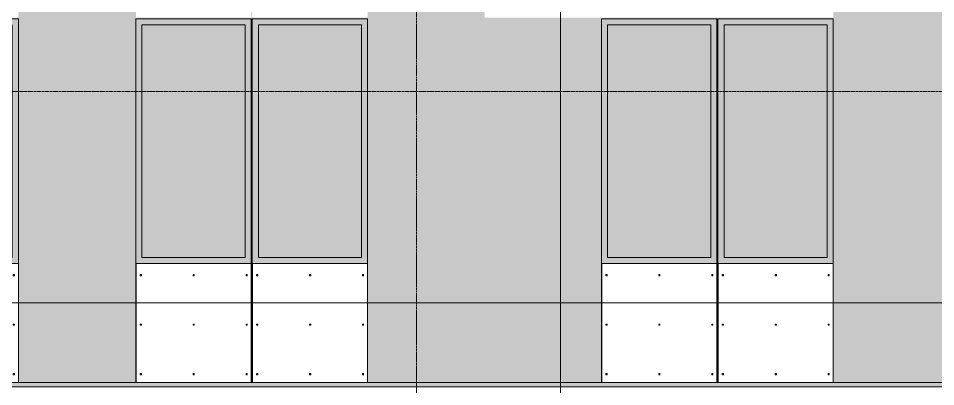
# Model space of a CAD drawing. Header units: inches. Extents: x 1814 to 6957, y -360 to 681.
# Drawn here: x 2368.9 to 2671.5, y 108.4 to 229.9 of the extents above; entities that cross this region are included whole.
import ezdxf

# ---------------------------------------------------------------- set-up
doc = ezdxf.new("R2010")
doc.units = ezdxf.units.IN
doc.header["$MEASUREMENT"] = 0
doc.linetypes.add('Aligning Line 1_8_', pattern=[0.25, 0.125, -0.125])
doc.linetypes.add('Grid Line 1_2_', pattern=[0.875, 0.5, -0.125, 0.125, -0.125])
for name, color, linetype, lineweight in [('0-1', 7, 'Continuous', 5), ('A-CLNG', 13, 'Continuous', 13), ('A-CLNG-3', 13, 'Continuous', 5), ('A-FLOR-LEVL-1', 51, 'Grid Line 1_2_', 9), ('A-GLAZ', 151, 'Continuous', 13), ('A-GLAZ-1', 251, 'Continuous', 9), ('A-WALL', 113, 'Continuous', 13), ('A-WALL-PATT-2', 251, 'Continuous', 9), ('G-ANNO-SYMB', 111, 'Aligning Line 1_8_', 9), ('G-ANNO-SYMB-3', 111, 'Continuous', 9), ('S-GRID-1', 1, 'Grid Line 1_2_', 9)]:
    doc.layers.add(name, color=color, linetype=linetype, lineweight=lineweight)

# ---------------------------------------------------------------- blocks, each defined once
blk = doc.blocks.new('CTR - 2nd Phase_rvt-1-SECTION _ CENTER LOOKING WEST')
at = {"layer": 'A-FLOR-LEVL-1'}
blk.add_line((1814.21, 136), (4168.71, 136), dxfattribs=at)
blk = doc.blocks.new('CTR - 1st Phase - Common Walls_rvt-1-SECTION _ CENTER LOOKING WEST')
at = {"layer": 'A-FLOR-LEVL-1'}
blk.add_line((1814.21, 136), (4168.71, 136), dxfattribs=at)
blk = doc.blocks.new('CTR - 1st Phase -Stairs _ Elevators_rvt-1-SECTION _ CENTER LOOKING WEST')
at = {"layer": 'A-FLOR-LEVL-1'}
blk.add_line((1814.21, 136), (4168.71, 136), dxfattribs=at)
blk = doc.blocks.new('_THE_ WINDOW _ DOOR - Window - 2nd Floor-V12-SECTION _ CENTER LOOKING WEST')
at = {"layer": 'A-GLAZ'}
h = blk.add_hatch(color=256, dxfattribs=at)
h.paths.add_polyline_path([(3139.31, 149), (3175.34, 149), (3175.34, 229.75), (3137.31, 229.75), (3137.31, 149)], flags=0)
h.paths.add_polyline_path([(3173.34, 151), (3139.31, 151), (3139.31, 227.75), (3173.34, 227.75), (3173.34, 160.21)], flags=0)
blk.add_hatch(color=256, dxfattribs=at).paths.add_polyline_path([(3160.27, 151), (3173.34, 151), (3173.34, 227.75), (3139.31, 227.75), (3139.31, 151)], flags=0)
at = {"layer": 'A-GLAZ-1'}
h = blk.add_hatch(dxfattribs=at)
h.set_pattern_fill('FP_20', color=256, style=0, pattern_type=2)
h.set_pattern_definition([(0, (3177.08, 167.18), (-38.4, 120.38), [0.392, -38.007]), (0, (3177.08, 167.57), (-38.4, 120.38), [0.392, -38.007]), (0, (3177.08, 183.54), (-38.4, 120.38), [0.392, -38.007]), (0, (3177.08, 183.93), (-38.4, 120.38), [0.392, -38.007]), (0, (3177.08, 199.89), (-38.4, 120.38), [0.392, -38.007]), (0, (3177.08, 200.29), (-38.4, 120.38), [0.392, -38.007]), (0, (3177.08, 216.25), (-38.4, 120.38), [0.392, -38.007]), (0, (3177.08, 216.64), (-38.4, 120.38), [0.392, -38.007]), (0, (3177.08, 232.61), (-38.4, 120.38), [0.392, -38.007]), (0, (3177.08, 233), (-38.4, 120.38), [0.392, -38.007]), (0, (3177.08, 248.96), (-38.4, 120.38), [0.392, -38.007]), (0, (3177.08, 249.36), (-38.4, 120.375), [0.392, -38.007]), (0, (3177.08, 265.32), (-38.4, 120.375), [0.392, -38.007]), (0, (3177.08, 265.71), (-38.4, 120.375), [0.392, -38.007]), (0, (3177.08, 281.68), (-38.4, 120.375), [0.392, -38.007]), (0, (3177.08, 282.07), (-38.4, 120.375), [0.392, -38.007]), (0, (3194.53, 167.18), (-38.4, 120.38), [0.392, -38.007]), (0, (3194.53, 167.57), (-38.4, 120.38), [0.392, -38.007]), (0, (3194.53, 183.54), (-38.4, 120.38), [0.392, -38.007]), (0, (3194.53, 183.93), (-38.4, 120.38), [0.392, -38.007]), (0, (3194.53, 199.89), (-38.4, 120.38), [0.392, -38.007]), (0, (3194.53, 200.29), (-38.4, 120.38), [0.392, -38.007]), (0, (3194.53, 216.25), (-38.4, 120.38), [0.392, -38.007]), (0, (3194.53, 216.64), (-38.4, 120.38), [0.392, -38.007]), (0, (3194.53, 232.61), (-38.4, 120.38), [0.392, -38.007]), (0, (3194.53, 233), (-38.4, 120.38), [0.392, -38.007]), (0, (3194.53, 248.96), (-38.4, 120.375), [0.392, -38.007]), (0, (3194.53, 249.36), (-38.4, 120.375), [0.392, -38.007]), (0, (3194.53, 265.32), (-38.4, 120.375), [0.392, -38.007]), (0, (3194.53, 265.71), (-38.4, 120.375), [0.392, -38.007]), (0, (3194.53, 281.68), (-38.4, 120.375), [0.392, -38.007]), (0, (3194.53, 282.07), (-38.4, 120.375), [0.392, -38.007]), (0, (3211.98, 167.18), (-38.4, 120.38), [0.392, -38.007]), (0, (3211.98, 167.57), (-38.4, 120.38), [0.392, -38.007]), (0, (3211.98, 183.54), (-38.4, 120.38), [0.392, -38.007]), (0, (3211.98, 183.93), (-38.4, 120.38), [0.392, -38.007]), (0, (3211.98, 199.89), (-38.4, 120.38), [0.392, -38.007]), (0, (3211.98, 200.29), (-38.4, 120.38), [0.392, -38.007]), (0, (3211.98, 216.25), (-38.4, 120.38), [0.392, -38.007]), (0, (3211.98, 216.64), (-38.4, 120.38), [0.392, -38.007]), (0, (3211.98, 232.61), (-38.4, 120.38), [0.392, -38.007]), (0, (3211.98, 233), (-38.4, 120.38), [0.392, -38.007]), (0, (3211.98, 248.96), (-38.4, 120.375), [0.392, -38.007]), (0, (3211.98, 249.36), (-38.4, 120.375), [0.392, -38.007]), (0, (3211.98, 265.32), (-38.4, 120.375), [0.392, -38.007]), (0, (3211.98, 265.71), (-38.4, 120.375), [0.392, -38.007]), (0, (3211.98, 281.68), (-38.4, 120.375), [0.392, -38.007]), (0, (3211.98, 282.07), (-38.4, 120.375), [0.392, -38.007]), (90, (3175.336, 164.625), (-38.4, 2e-15), [120, -0.375]), (90, (3175.71, 164.625), (-38.4, 2e-15), [120, -0.375]), (90, (3177.077, 167.18), (-38.4, 2e-15), [0.392, -119.982]), (90, (3177.077, 183.536), (-38.4, 2e-15), [0.392, -119.982]), (90, (3177.077, 199.893), (-38.4, 2e-15), [0.392, -119.982]), (90, (3177.077, 216.25), (-38.4, 2e-15), [0.392, -119.982]), (90, (3177.077, 232.607), (-38.4, 2e-15), [0.392, -119.982]), (90, (3177.077, 248.964), (-38.4, 2e-15), [0.392, -119.982]), (90, (3177.077, 265.322), (-38.4, 2e-15), [0.392, -119.982]), (90, (3177.077, 281.68), (-38.4, 2e-15), [0.392, -119.982]), (90, (3177.47, 167.18), (-38.4, 2e-15), [0.392, -119.982]), (90, (3177.47, 183.536), (-38.4, 2e-15), [0.392, -119.982]), (90, (3177.47, 199.893), (-38.4, 2e-15), [0.392, -119.982]), (90, (3177.47, 216.25), (-38.4, 2e-15), [0.392, -119.982]), (90, (3177.47, 232.607), (-38.4, 2e-15), [0.392, -119.982]), (90, (3177.47, 248.964), (-38.4, 2e-15), [0.392, -119.982]), (90, (3177.47, 265.322), (-38.4, 2e-15), [0.392, -119.982]), (90, (3177.47, 281.68), (-38.4, 2e-15), [0.392, -119.982]), (90, (3194.527, 167.18), (-38.4, 2e-15), [0.392, -119.982]), (90, (3194.527, 183.536), (-38.4, 2e-15), [0.392, -119.982]), (90, (3194.527, 199.893), (-38.4, 2e-15), [0.392, -119.982]), (90, (3194.527, 216.25), (-38.4, 2e-15), [0.392, -119.982]), (90, (3194.527, 232.607), (-38.4, 2e-15), [0.392, -119.982]), (90, (3194.527, 248.964), (-38.4, 2e-15), [0.392, -119.982]), (90, (3194.527, 265.322), (-38.4, 2e-15), [0.392, -119.982]), (90, (3194.527, 281.68), (-38.4, 2e-15), [0.392, -119.982]), (90, (3194.92, 167.18), (-38.4, 2e-15), [0.392, -119.982]), (90, (3194.92, 183.536), (-38.4, 2e-15), [0.392, -119.982]), (90, (3194.92, 199.893), (-38.4, 2e-15), [0.392, -119.982]), (90, (3194.92, 216.25), (-38.4, 2e-15), [0.392, -119.982]), (90, (3194.92, 232.607), (-38.4, 2e-15), [0.392, -119.982]), (90, (3194.92, 248.964), (-38.4, 2e-15), [0.392, -119.982]), (90, (3194.92, 265.322), (-38.4, 2e-15), [0.392, -119.982]), (90, (3194.92, 281.68), (-38.4, 2e-15), [0.392, -119.982]), (90, (3211.977, 167.18), (-38.4, 2e-15), [0.392, -119.982]), (90, (3211.977, 183.536), (-38.4, 2e-15), [0.392, -119.982]), (90, (3211.977, 199.893), (-38.4, 2e-15), [0.392, -119.982]), (90, (3211.977, 216.25), (-38.4, 2e-15), [0.392, -119.982]), (90, (3211.977, 232.607), (-38.4, 2e-15), [0.392, -119.982]), (90, (3211.977, 248.964), (-38.4, 2e-15), [0.392, -119.982]), (90, (3211.977, 265.322), (-38.4, 2e-15), [0.392, -119.982]), (90, (3211.977, 281.68), (-38.4, 2e-15), [0.392, -119.982]), (90, (3212.37, 167.18), (-38.4, 2e-15), [0.392, -119.982]), (90, (3212.37, 183.536), (-38.4, 2e-15), [0.392, -119.982]), (90, (3212.37, 199.893), (-38.4, 2e-15), [0.392, -119.982]), (90, (3212.37, 216.25), (-38.4, 2e-15), [0.392, -119.982]), (90, (3212.37, 232.607), (-38.4, 2e-15), [0.392, -119.982]), (90, (3212.37, 248.964), (-38.4, 2e-15), [0.392, -119.982]), (90, (3212.37, 265.322), (-38.4, 2e-15), [0.392, -119.982]), (90, (3212.37, 281.68), (-38.4, 2e-15), [0.392, -119.982]), (180, (3213.74, 164.25), (-38.4, 120.38), [38.025, -0.375]), (180, (3213.74, 164.62), (-38.4, 120.38), [38.025, -0.375])])
h.paths.add_polyline_path([(3160.27, 109.75), (3175.34, 109.75), (3175.34, 149), (3137.31, 149), (3137.31, 109.75)], flags=0)
at = {"layer": 'A-GLAZ'}
for p, q in [((3175.34, 229.75), (3137.31, 229.75)), ((3137.31, 229.75), (3137.31, 149)), ((3139.31, 151), (3139.31, 227.75)), ((3139.31, 227.75), (3173.34, 227.75)), ((3173.34, 227.75), (3173.34, 151)), ((3175.34, 149), (3175.34, 229.75)), ((3137.31, 149), (3175.34, 149)), ((3137.31, 149), (3137.31, 109.75)), ((3173.34, 151), (3139.31, 151)), ((3175.34, 109.75), (3175.34, 149)), ((3137.31, 109.75), (3175.34, 109.75))]:
    blk.add_line(p, q, dxfattribs=at)
blk = doc.blocks.new('_THE_ WINDOW _ DOOR - Window - 2nd Floor-2113391-SECTION _ CENTER LOOKING WEST')
at = {"layer": 'A-GLAZ'}
h = blk.add_hatch(color=256, dxfattribs=at)
h.paths.add_polyline_path([(2409.71, 149), (2445.74, 149), (2445.74, 229.75), (2407.71, 229.75), (2407.71, 149)], flags=0)
h.paths.add_polyline_path([(2409.71, 151), (2409.71, 227.75), (2443.74, 227.75), (2443.74, 151)], flags=0)
blk.add_hatch(color=256, dxfattribs=at).paths.add_polyline_path([(2409.71, 151), (2443.74, 151), (2443.74, 227.75), (2409.71, 227.75), (2409.71, 160.21)], flags=0)
at = {"layer": 'A-GLAZ-1'}
h = blk.add_hatch(dxfattribs=at)
h.set_pattern_fill('FP_42', color=256, style=0, pattern_type=2)
h.set_pattern_definition([(180, (2405.97, 167.18), (38.4, 120.38), [0.392, -38.007]), (180, (2405.97, 167.57), (38.4, 120.38), [0.392, -38.007]), (180, (2405.97, 183.54), (38.4, 120.38), [0.392, -38.007]), (180, (2405.97, 183.93), (38.4, 120.38), [0.392, -38.007]), (180, (2405.97, 199.89), (38.4, 120.38), [0.392, -38.007]), (180, (2405.97, 200.29), (38.4, 120.38), [0.392, -38.007]), (180, (2405.97, 216.25), (38.4, 120.38), [0.392, -38.007]), (180, (2405.97, 216.64), (38.4, 120.38), [0.392, -38.007]), (180, (2405.97, 232.61), (38.4, 120.38), [0.392, -38.007]), (180, (2405.97, 233), (38.4, 120.38), [0.392, -38.007]), (180, (2405.97, 248.96), (38.4, 120.38), [0.392, -38.007]), (180, (2405.97, 249.36), (38.4, 120.375), [0.392, -38.007]), (180, (2405.97, 265.32), (38.4, 120.375), [0.392, -38.007]), (180, (2405.97, 265.71), (38.4, 120.375), [0.392, -38.007]), (180, (2405.97, 281.68), (38.4, 120.375), [0.392, -38.007]), (180, (2405.97, 282.07), (38.4, 120.375), [0.392, -38.007]), (180, (2388.52, 167.18), (38.4, 120.38), [0.392, -38.007]), (180, (2388.52, 167.57), (38.4, 120.38), [0.392, -38.007]), (180, (2388.52, 183.54), (38.4, 120.38), [0.392, -38.007]), (180, (2388.52, 183.93), (38.4, 120.38), [0.392, -38.007]), (180, (2388.52, 199.89), (38.4, 120.38), [0.392, -38.007]), (180, (2388.52, 200.29), (38.4, 120.38), [0.392, -38.007]), (180, (2388.52, 216.25), (38.4, 120.38), [0.392, -38.007]), (180, (2388.52, 216.64), (38.4, 120.38), [0.392, -38.007]), (180, (2388.52, 232.61), (38.4, 120.38), [0.392, -38.007]), (180, (2388.52, 233), (38.4, 120.38), [0.392, -38.007]), (180, (2388.52, 248.96), (38.4, 120.375), [0.392, -38.007]), (180, (2388.52, 249.36), (38.4, 120.375), [0.392, -38.007]), (180, (2388.52, 265.32), (38.4, 120.375), [0.392, -38.007]), (180, (2388.52, 265.71), (38.4, 120.375), [0.392, -38.007]), (180, (2388.52, 281.68), (38.4, 120.375), [0.392, -38.007]), (180, (2388.52, 282.07), (38.4, 120.375), [0.392, -38.007]), (180, (2371.07, 167.18), (38.4, 120.38), [0.392, -38.007]), (180, (2371.07, 167.57), (38.4, 120.38), [0.392, -38.007]), (180, (2371.07, 183.54), (38.4, 120.38), [0.392, -38.007]), (180, (2371.07, 183.93), (38.4, 120.38), [0.392, -38.007]), (180, (2371.07, 199.89), (38.4, 120.38), [0.392, -38.007]), (180, (2371.07, 200.29), (38.4, 120.38), [0.392, -38.007]), (180, (2371.07, 216.25), (38.4, 120.38), [0.392, -38.007]), (180, (2371.07, 216.64), (38.4, 120.38), [0.392, -38.007]), (180, (2371.07, 232.61), (38.4, 120.38), [0.392, -38.007]), (180, (2371.07, 233), (38.4, 120.38), [0.392, -38.007]), (180, (2371.07, 248.96), (38.4, 120.375), [0.392, -38.007]), (180, (2371.07, 249.36), (38.4, 120.375), [0.392, -38.007]), (180, (2371.07, 265.32), (38.4, 120.375), [0.392, -38.007]), (180, (2371.07, 265.71), (38.4, 120.375), [0.392, -38.007]), (180, (2371.07, 281.68), (38.4, 120.375), [0.392, -38.007]), (180, (2371.07, 282.07), (38.4, 120.375), [0.392, -38.007]), (90, (2407.71, 164.625), (38.4, -2e-15), [120, -0.375]), (90, (2407.336, 164.625), (38.4, -2e-15), [120, -0.375]), (90, (2405.97, 167.18), (38.4, -2e-15), [0.392, -119.982]), (90, (2405.97, 183.536), (38.4, -2e-15), [0.392, -119.982]), (90, (2405.97, 199.893), (38.4, -2e-15), [0.392, -119.982]), (90, (2405.97, 216.25), (38.4, -2e-15), [0.392, -119.982]), (90, (2405.97, 232.607), (38.4, -2e-15), [0.392, -119.982]), (90, (2405.97, 248.964), (38.4, -2e-15), [0.392, -119.982]), (90, (2405.97, 265.322), (38.4, -2e-15), [0.392, -119.982]), (90, (2405.97, 281.68), (38.4, -2e-15), [0.392, -119.982]), (90, (2405.577, 167.18), (38.4, -2e-15), [0.392, -119.982]), (90, (2405.577, 183.536), (38.4, -2e-15), [0.392, -119.982]), (90, (2405.577, 199.893), (38.4, -2e-15), [0.392, -119.982]), (90, (2405.577, 216.25), (38.4, -2e-15), [0.392, -119.982]), (90, (2405.577, 232.607), (38.4, -2e-15), [0.392, -119.982]), (90, (2405.577, 248.964), (38.4, -2e-15), [0.392, -119.982]), (90, (2405.577, 265.322), (38.4, -2e-15), [0.392, -119.982]), (90, (2405.577, 281.68), (38.4, -2e-15), [0.392, -119.982]), (90, (2388.52, 167.18), (38.4, -2e-15), [0.392, -119.982]), (90, (2388.52, 183.536), (38.4, -2e-15), [0.392, -119.982]), (90, (2388.52, 199.893), (38.4, -2e-15), [0.392, -119.982]), (90, (2388.52, 216.25), (38.4, -2e-15), [0.392, -119.982]), (90, (2388.52, 232.607), (38.4, -2e-15), [0.392, -119.982]), (90, (2388.52, 248.964), (38.4, -2e-15), [0.392, -119.982]), (90, (2388.52, 265.322), (38.4, -2e-15), [0.392, -119.982]), (90, (2388.52, 281.68), (38.4, -2e-15), [0.392, -119.982]), (90, (2388.127, 167.18), (38.4, -2e-15), [0.392, -119.982]), (90, (2388.127, 183.536), (38.4, -2e-15), [0.392, -119.982]), (90, (2388.127, 199.893), (38.4, -2e-15), [0.392, -119.982]), (90, (2388.127, 216.25), (38.4, -2e-15), [0.392, -119.982]), (90, (2388.127, 232.607), (38.4, -2e-15), [0.392, -119.982]), (90, (2388.127, 248.964), (38.4, -2e-15), [0.392, -119.982]), (90, (2388.127, 265.322), (38.4, -2e-15), [0.392, -119.982]), (90, (2388.127, 281.68), (38.4, -2e-15), [0.392, -119.982]), (90, (2371.07, 167.18), (38.4, -2e-15), [0.392, -119.982]), (90, (2371.07, 183.536), (38.4, -2e-15), [0.392, -119.982]), (90, (2371.07, 199.893), (38.4, -2e-15), [0.392, -119.982]), (90, (2371.07, 216.25), (38.4, -2e-15), [0.392, -119.982]), (90, (2371.07, 232.607), (38.4, -2e-15), [0.392, -119.982]), (90, (2371.07, 248.964), (38.4, -2e-15), [0.392, -119.982]), (90, (2371.07, 265.322), (38.4, -2e-15), [0.392, -119.982]), (90, (2371.07, 281.68), (38.4, -2e-15), [0.392, -119.982]), (90, (2370.677, 167.18), (38.4, -2e-15), [0.392, -119.982]), (90, (2370.677, 183.536), (38.4, -2e-15), [0.392, -119.982]), (90, (2370.677, 199.893), (38.4, -2e-15), [0.392, -119.982]), (90, (2370.677, 216.25), (38.4, -2e-15), [0.392, -119.982]), (90, (2370.677, 232.607), (38.4, -2e-15), [0.392, -119.982]), (90, (2370.677, 248.964), (38.4, -2e-15), [0.392, -119.982]), (90, (2370.677, 265.322), (38.4, -2e-15), [0.392, -119.982]), (90, (2370.677, 281.68), (38.4, -2e-15), [0.392, -119.982]), (0, (2369.31, 164.25), (38.4, 120.38), [38.025, -0.375]), (0, (2369.31, 164.62), (38.4, 120.38), [38.025, -0.375])])
h.paths.add_polyline_path([(2407.71, 109.75), (2445.74, 109.75), (2445.74, 149), (2407.71, 149), (2407.71, 109.87)], flags=0)
at = {"layer": 'A-GLAZ'}
for p, q in [((2407.71, 229.75), (2407.71, 149)), ((2445.74, 229.75), (2407.71, 229.75)), ((2409.71, 227.75), (2443.74, 227.75)), ((2409.71, 151), (2409.71, 227.75)), ((2443.74, 227.75), (2443.74, 151)), ((2445.74, 149), (2445.74, 229.75)), ((2407.71, 149), (2445.74, 149)), ((2407.71, 149), (2407.71, 109.75)), ((2443.74, 151), (2409.71, 151)), ((2445.74, 109.75), (2445.74, 149)), ((2407.71, 109.75), (2445.74, 109.75))]:
    blk.add_line(p, q, dxfattribs=at)

msp = doc.modelspace()

# ---------------------------------------------------------------- hatches: boundary and pattern name
at = {"layer": 'A-CLNG-3'}
msp.add_hatch(color=256, dxfattribs=at).paths.add_polyline_path([(2856.37, 108.37), (3400.3, 108.37), (3400.26, 109.75), (2068.17, 109.75), (2068.17, 108.37), (2822.6, 108.37)], flags=0)
at = {"layer": 'A-WALL-PATT-2'}
h = msp.add_hatch(dxfattribs=at)
h.set_pattern_fill('FP_7', color=256, style=0, pattern_type=2)
h.set_pattern_definition([(0, (3408.85, 112.3), (-38.4, 120.375), [0.392, -38.007]), (0, (3408.85, 112.7), (-38.4, 120.375), [0.392, -38.007]), (0, (3408.85, 128.66), (-38.4, 120.375), [0.392, -38.007]), (0, (3408.85, 129.05), (-38.4, 120.375), [0.392, -38.007]), (0, (3408.85, 145.02), (-38.4, 120.375), [0.392, -38.007]), (0, (3408.85, 145.41), (-38.4, 120.375), [0.392, -38.007]), (0, (3408.85, 161.38), (-38.4, 120.375), [0.392, -38.007]), (0, (3408.85, 161.77), (-38.4, 120.375), [0.392, -38.007]), (0, (3408.85, 177.73), (-38.4, 120.375), [0.392, -38.007]), (0, (3408.85, 178.12), (-38.4, 120.375), [0.392, -38.007]), (0, (3408.85, 194.09), (-38.4, 120.375), [0.392, -38.007]), (0, (3408.85, 194.48), (-38.4, 120.375), [0.392, -38.007]), (0, (3408.85, 210.45), (-38.4, 120.375), [0.392, -38.007]), (0, (3408.85, 210.84), (-38.4, 120.375), [0.392, -38.007]), (0, (3408.85, 226.8), (-38.4, 120.375), [0.392, -38.007]), (0, (3408.85, 227.2), (-38.4, 120.375), [0.392, -38.007]), (0, (3426.3, 112.3), (-38.4, 120.375), [0.392, -38.007]), (0, (3426.3, 112.7), (-38.4, 120.375), [0.392, -38.007]), (0, (3426.3, 128.66), (-38.4, 120.375), [0.392, -38.007]), (0, (3426.3, 129.05), (-38.4, 120.375), [0.392, -38.007]), (0, (3426.3, 145.02), (-38.4, 120.375), [0.392, -38.007]), (0, (3426.3, 145.41), (-38.4, 120.375), [0.392, -38.007]), (0, (3426.3, 161.38), (-38.4, 120.375), [0.392, -38.007]), (0, (3426.3, 161.77), (-38.4, 120.375), [0.392, -38.007]), (0, (3426.3, 177.73), (-38.4, 120.375), [0.392, -38.007]), (0, (3426.3, 178.12), (-38.4, 120.375), [0.392, -38.007]), (0, (3426.3, 194.09), (-38.4, 120.375), [0.392, -38.007]), (0, (3426.3, 194.48), (-38.4, 120.375), [0.392, -38.007]), (0, (3426.3, 210.45), (-38.4, 120.375), [0.392, -38.007]), (0, (3426.3, 210.84), (-38.4, 120.375), [0.392, -38.007]), (0, (3426.3, 226.8), (-38.4, 120.375), [0.392, -38.007]), (0, (3426.3, 227.2), (-38.4, 120.375), [0.392, -38.007]), (0, (3443.75, 112.3), (-38.4, 120.375), [0.392, -38.007]), (0, (3443.75, 112.7), (-38.4, 120.375), [0.392, -38.007]), (0, (3443.75, 128.66), (-38.4, 120.375), [0.392, -38.007]), (0, (3443.75, 129.05), (-38.4, 120.375), [0.392, -38.007]), (0, (3443.75, 145.02), (-38.4, 120.375), [0.392, -38.007]), (0, (3443.75, 145.41), (-38.4, 120.375), [0.392, -38.007]), (0, (3443.75, 161.38), (-38.4, 120.375), [0.392, -38.007]), (0, (3443.75, 161.77), (-38.4, 120.375), [0.392, -38.007]), (0, (3443.75, 177.73), (-38.4, 120.375), [0.392, -38.007]), (0, (3443.75, 178.12), (-38.4, 120.375), [0.392, -38.007]), (0, (3443.75, 194.09), (-38.4, 120.375), [0.392, -38.007]), (0, (3443.75, 194.48), (-38.4, 120.375), [0.392, -38.007]), (0, (3443.75, 210.45), (-38.4, 120.375), [0.392, -38.007]), (0, (3443.75, 210.84), (-38.4, 120.375), [0.392, -38.007]), (0, (3443.75, 226.8), (-38.4, 120.375), [0.392, -38.007]), (0, (3443.75, 227.2), (-38.4, 120.375), [0.392, -38.007]), (90, (3407.11, 109.75), (-38.4, 2e-15), [120, -0.375]), (90, (3407.486, 109.75), (-38.4, 2e-15), [120, -0.375]), (90, (3408.852, 112.304), (-38.4, 2e-15), [0.392, -119.982]), (90, (3408.852, 128.66), (-38.4, 2e-15), [0.392, -119.982]), (90, (3408.852, 145.018), (-38.4, 2e-15), [0.392, -119.982]), (90, (3408.852, 161.375), (-38.4, 2e-15), [0.392, -119.982]), (90, (3408.852, 177.732), (-38.4, 2e-15), [0.392, -119.982]), (90, (3408.852, 194.09), (-38.4, 2e-15), [0.392, -119.982]), (90, (3408.852, 210.447), (-38.4, 2e-15), [0.392, -119.982]), (90, (3408.852, 226.804), (-38.4, 2e-15), [0.392, -119.982]), (90, (3409.245, 112.304), (-38.4, 2e-15), [0.392, -119.982]), (90, (3409.245, 128.66), (-38.4, 2e-15), [0.392, -119.982]), (90, (3409.245, 145.018), (-38.4, 2e-15), [0.392, -119.982]), (90, (3409.245, 161.375), (-38.4, 2e-15), [0.392, -119.982]), (90, (3409.245, 177.732), (-38.4, 2e-15), [0.392, -119.982]), (90, (3409.245, 194.09), (-38.4, 2e-15), [0.392, -119.982]), (90, (3409.245, 210.447), (-38.4, 2e-15), [0.392, -119.982]), (90, (3409.245, 226.804), (-38.4, 2e-15), [0.392, -119.982]), (90, (3426.302, 112.304), (-38.4, 2e-15), [0.392, -119.982]), (90, (3426.302, 128.66), (-38.4, 2e-15), [0.392, -119.982]), (90, (3426.302, 145.018), (-38.4, 2e-15), [0.392, -119.982]), (90, (3426.302, 161.375), (-38.4, 2e-15), [0.392, -119.982]), (90, (3426.302, 177.732), (-38.4, 2e-15), [0.392, -119.982]), (90, (3426.302, 194.09), (-38.4, 2e-15), [0.392, -119.982]), (90, (3426.302, 210.447), (-38.4, 2e-15), [0.392, -119.982]), (90, (3426.302, 226.804), (-38.4, 2e-15), [0.392, -119.982]), (90, (3426.695, 112.304), (-38.4, 2e-15), [0.392, -119.982]), (90, (3426.695, 128.66), (-38.4, 2e-15), [0.392, -119.982]), (90, (3426.695, 145.018), (-38.4, 2e-15), [0.392, -119.982]), (90, (3426.695, 161.375), (-38.4, 2e-15), [0.392, -119.982]), (90, (3426.695, 177.732), (-38.4, 2e-15), [0.392, -119.982]), (90, (3426.695, 194.09), (-38.4, 2e-15), [0.392, -119.982]), (90, (3426.695, 210.447), (-38.4, 2e-15), [0.392, -119.982]), (90, (3426.695, 226.804), (-38.4, 2e-15), [0.392, -119.982]), (90, (3443.752, 112.304), (-38.4, 2e-15), [0.392, -119.982]), (90, (3443.752, 128.66), (-38.4, 2e-15), [0.392, -119.982]), (90, (3443.752, 145.018), (-38.4, 2e-15), [0.392, -119.982]), (90, (3443.752, 161.375), (-38.4, 2e-15), [0.392, -119.982]), (90, (3443.752, 177.732), (-38.4, 2e-15), [0.392, -119.982]), (90, (3443.752, 194.09), (-38.4, 2e-15), [0.392, -119.982]), (90, (3443.752, 210.447), (-38.4, 2e-15), [0.392, -119.982]), (90, (3443.752, 226.804), (-38.4, 2e-15), [0.392, -119.982]), (90, (3444.145, 112.304), (-38.4, 2e-15), [0.392, -119.982]), (90, (3444.145, 128.66), (-38.4, 2e-15), [0.392, -119.982]), (90, (3444.145, 145.018), (-38.4, 2e-15), [0.392, -119.982]), (90, (3444.145, 161.375), (-38.4, 2e-15), [0.392, -119.982]), (90, (3444.145, 177.732), (-38.4, 2e-15), [0.392, -119.982]), (90, (3444.145, 194.09), (-38.4, 2e-15), [0.392, -119.982]), (90, (3444.145, 210.447), (-38.4, 2e-15), [0.392, -119.982]), (90, (3444.145, 226.804), (-38.4, 2e-15), [0.392, -119.982]), (180, (3445.51, 109.38), (-38.4, 120.375), [38.025, -0.375]), (180, (3445.51, 109.75), (-38.4, 120.375), [38.025, -0.375])])
h.paths.add_polyline_path([(3098.54, 109.75), (3098.91, 109.75), (3098.91, 229.75), (3136.94, 229.75), (3136.94, 109.75), (3137.31, 109.75), (3137.32, 229.75), (3175.34, 229.75), (3175.34, 109.75), (3213.92, 109.75), (3213.92, 229.75), (3251.95, 229.75), (3251.95, 109.75), (3252.51, 109.75), (3252.52, 229.75), (3290.54, 229.75), (3290.54, 178), (3290.91, 178), (3290.91, 229.75), (3328.94, 229.75), (3328.94, 178), (3329.31, 178), (3329.31, 229.75), (3367.34, 229.75), (3367.34, 178), (3367.52, 178), (3367.52, 109.75), (3400.05, 109.75), (3400.05, 230.12), (3400.3, 230.12), (3400.3, 232.87), (3400.8, 232.87), (3400.8, 346.27), (3400.3, 346.27), (3400.3, 348.51), (3328.94, 348.51), (3328.93, 230.12), (3290.91, 230.12), (3290.91, 348.51), (3290.54, 348.51), (3290.54, 230.12), (3252.51, 230.12), (3252.51, 348.51), (3251.95, 348.51), (3251.95, 230.12), (3213.92, 230.12), (3213.92, 348.51), (3175.34, 348.51), (3175.34, 230.12), (3137.31, 230.12), (3137.31, 348.51), (3136.94, 348.51), (3136.93, 230.12), (3098.91, 230.12), (3098.91, 348.51), (3060.14, 348.51), (3060.14, 310), (3098.35, 310), (3098.35, 230.12), (2983.52, 230.12), (2983.52, 310), (3022.11, 310), (3022.11, 348.51), (2983.34, 348.51), (2983.34, 230.12), (2945.31, 230.12), (2945.31, 348.51), (2868.14, 348.51), (2868.14, 230.12), (2830.11, 230.12), (2830.1, 348.51), (2829.74, 348.51), (2829.74, 230.12), (2791.71, 230.12), (2791.71, 348.51), (2752.94, 348.51), (2752.94, 230.12), (2714.91, 230.12), (2714.9, 348.51), (2714.54, 348.51), (2714.53, 230.12), (2676.51, 230.12), (2676.51, 348.51), (2637.74, 348.51), (2637.74, 230.12), (2522.72, 230.12), (2522.72, 310), (2561.31, 310), (2561.31, 348.51), (2484.14, 348.51), (2484.14, 230.12), (2446.11, 230.12), (2446.1, 348.51), (2445.74, 348.51), (2445.74, 230.12), (2407.71, 230.12), (2407.71, 348.51), (2368.94, 348.51), (2368.94, 230.12), (2330.91, 230.12), (2330.91, 348.51), (2292.14, 348.51), (2292.14, 230.12), (2254.11, 230.12), (2254.11, 348.51), (2253.74, 348.51), (2253.74, 178), (2254.11, 178), (2254.11, 229.75), (2292.14, 229.75), (2292.14, 178), (2330.54, 178), (2330.54, 109.75), (2330.91, 109.75), (2330.91, 229.75), (2368.94, 229.75), (2368.94, 109.75), (2407.71, 109.75), (2407.71, 229.75), (2445.74, 229.75), (2445.74, 109.75), (2446.11, 109.75), (2446.11, 229.75), (2484.14, 229.75), (2484.14, 109.75), (2561.31, 109.75), (2561.31, 229.75), (2599.34, 229.75), (2599.34, 109.75), (2599.71, 109.77), (2599.71, 229.75), (2637.74, 229.75), (2637.74, 109.75), (2676.51, 109.75), (2676.51, 229.75), (2714.54, 229.75), (2714.54, 109.75), (2714.91, 109.79), (2714.91, 229.75), (2752.94, 229.75), (2752.94, 109.75), (2753.5, 109.75), (2753.5, 178), (2791.71, 178), (2791.71, 229.75), (2829.74, 229.75), (2829.74, 178), (2830.11, 178), (2830.11, 229.75), (2868.14, 229.75), (2868.14, 178), (2868.32, 178), (2868.32, 109.75), (2945.31, 109.75), (2945.31, 229.75), (2983.34, 229.75), (2983.34, 109.75), (3022.11, 109.75), (3022.11, 229.75), (3060.14, 229.75), (3060.14, 109.75), (3092.74, 109.75)], flags=0)
h.paths.add_polyline_path([(3402.37, 230.19), (3402.74, 230.19), (3402.74, 232.81), (3402.44, 232.81), (3402.44, 232.62), (3402.37, 232.62), (3402.37, 230.55)], flags=0)
h.paths.add_polyline_path([(3400.36, 230.19), (3400.8, 230.19), (3400.8, 232.62), (3400.74, 232.62), (3400.74, 232.81), (3400.36, 232.81), (3400.36, 232.56)], flags=0)
h.paths.add_polyline_path([(3402.44, 232.87), (3402.8, 232.87), (3402.8, 346.27), (3402.37, 346.27), (3402.37, 232.87)], flags=0)
h.paths.add_polyline_path([(3408.3, 268), (3408.92, 268), (3408.92, 348.51), (3408.3, 348.51), (3408.3, 273.5)], flags=0)
h.paths.add_polyline_path([(2599.52, 310), (2599.71, 310), (2599.71, 348.51), (2599.34, 348.47), (2599.34, 310)], flags=0)
h.paths.add_polyline_path([(3402.74, 346.33), (3402.74, 348.51), (3402.37, 348.51), (3402.37, 346.52), (3402.44, 346.52), (3402.44, 346.33)], flags=0)
h.paths.add_polyline_path([(3400.36, 346.33), (3400.74, 346.33), (3400.74, 346.52), (3400.8, 346.52), (3400.8, 348.51), (3400.36, 348.51), (3400.36, 346.52)], flags=0)

# ---------------------------------------------------------------- linework, layer by layer
at = {"layer": 'A-CLNG'}
msp.add_line((3400.3, 108.37), (2068.17, 108.37), dxfattribs=at)
at = {"layer": 'A-FLOR-LEVL-1'}
msp.add_line((1814.96, 136), (4167.96, 136), dxfattribs=at)
at = {"layer": 'A-WALL'}
for p, q in [((2368.94, 149), (2368.94, 109.75)), ((2407.71, 109.75), (2407.71, 149)), ((2445.74, 149), (2445.74, 109.75)), ((2446.11, 109.75), (2446.11, 149)), ((2484.14, 149), (2484.14, 109.75)), ((2561.31, 109.75), (2561.31, 149)), ((2599.34, 149), (2599.34, 109.75)), ((2599.71, 109.75), (2599.71, 149)), ((2637.74, 149), (2637.74, 109.75)), ((2368.94, 109.75), (2407.71, 109.75)), ((2445.74, 109.75), (2446.11, 109.75)), ((2484.14, 109.75), (2561.31, 109.75)), ((2599.34, 109.75), (2599.71, 109.75)), ((2637.74, 109.75), (2676.51, 109.75))]:
    msp.add_line(p, q, dxfattribs=at)
at = {"layer": 'G-ANNO-SYMB'}
msp.add_line((1910.88, 205.76), (4071.99, 205.76), dxfattribs=at)
at = {"layer": 'G-ANNO-SYMB-3'}
msp.add_line((2547.82, 622.95), (2547.82, -302.49), dxfattribs=at)
at = {"layer": 'S-GRID-1'}
msp.add_line((2500.32, -159.84), (2500.32, 443.44), dxfattribs=at)

# ---------------------------------------------------------------- block references
at = {"layer": '0-1'}
for name in ['CTR - 2nd Phase_rvt-1-SECTION _ CENTER LOOKING WEST', 'CTR - 1st Phase - Common Walls_rvt-1-SECTION _ CENTER LOOKING WEST', 'CTR - 1st Phase -Stairs _ Elevators_rvt-1-SECTION _ CENTER LOOKING WEST']:
    msp.add_blockref(name, (0, 0), dxfattribs=at)
at = {"layer": 'A-GLAZ'}
for name, p in [('_THE_ WINDOW _ DOOR - Window - 2nd Floor-2113391-SECTION _ CENTER LOOKING WEST', (-76.8, 0)), ('_THE_ WINDOW _ DOOR - Window - 2nd Floor-2113391-SECTION _ CENTER LOOKING WEST', (0, 0)), ('_THE_ WINDOW _ DOOR - Window - 2nd Floor-V12-SECTION _ CENTER LOOKING WEST', (-691.2, 0)), ('_THE_ WINDOW _ DOOR - Window - 2nd Floor-V12-SECTION _ CENTER LOOKING WEST', (-576, 0)), ('_THE_ WINDOW _ DOOR - Window - 2nd Floor-V12-SECTION _ CENTER LOOKING WEST', (-537.6, 0))]:
    msp.add_blockref(name, p, dxfattribs=at)

doc.saveas('drawing.dxf')
